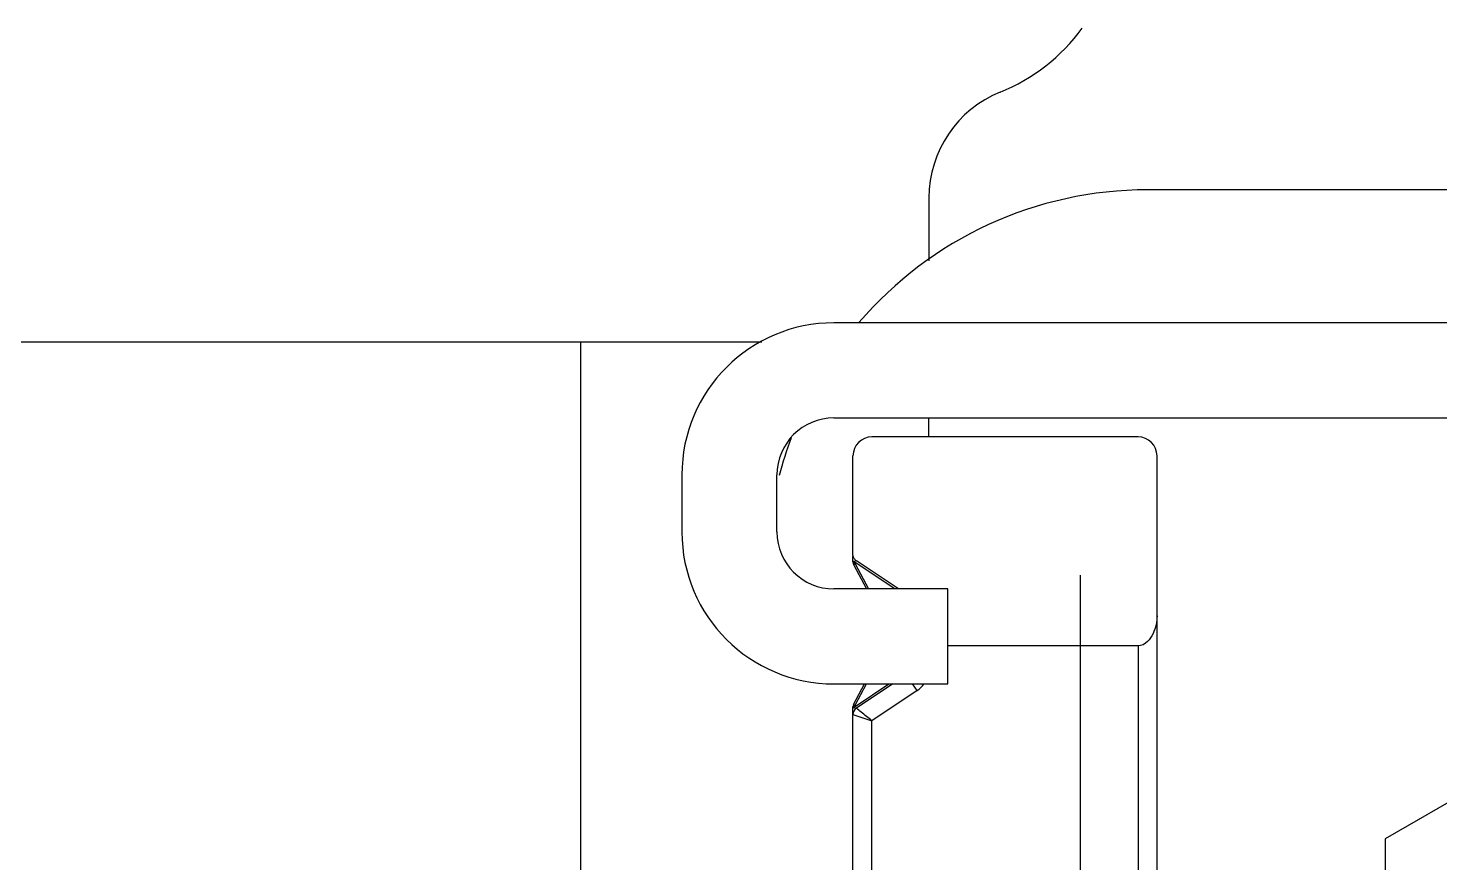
# Model space of a CAD drawing. Extents: x 4995099 to 5303443, y 4627657 to 4889583.
# Drawn here: x 5050160.1 to 5050573.1, y 4765469.1 to 4765713.2 of the extents above; entities that cross this region are included whole.
import ezdxf

# ---------------------------------------------------------------- set-up
doc = ezdxf.new("R2010")
doc.units = 0
doc.header["$LTSCALE"] = 1000
doc.header["$MEASUREMENT"] = 0
doc.layers.get('0').update_dxf_attribs({"color": 4, "linetype": 'CONTINUOUS'})

msp = doc.modelspace()

# ---------------------------------------------------------------- linework, layer by layer
at = {"linetype": 'Continuous'}
for p, q in [((5050955.15, 4765665.95), (5050487.58, 4765665.95)), ((5050423.63, 4765663.62), (5050423.63, 4765645.21)), ((5050762.85, 4765627.03), (5050395.83, 4765627.03)), ((5046179.93, 4765621.46), (5050374.68, 4765621.46)), ((5050321.73, 4765454.64), (5050321.73, 4765621.46)), ((5050395.83, 4765599.22), (5050762.85, 4765599.22)), ((5050423.63, 4765593.66), (5050423.63, 4765599.22)), ((5050484.8, 4765593.66), (5050406.95, 4765593.66)), ((5050401.39, 4765559.03), (5050401.39, 4765588.1)), ((5050490.36, 4765430.93), (5050490.36, 4765588.1)), ((5050351.34, 4765582.54), (5050351.34, 4765565.86)), ((5050379.14, 4765565.86), (5050379.14, 4765582.54)), ((5050401.39, 4765557.06), (5050401.39, 4765558.65)), ((5050401.58, 4765556.27), (5050402.02, 4765556.51)), ((5050401.58, 4765556.27), (5050405.39, 4765549.17)), ((5050401.74, 4765556.63), (5050401.97, 4765556.52)), ((5050413.6, 4765549.17), (5050402.02, 4765556.9)), ((5050402.02, 4765556.51), (5050402.02, 4765556.9)), ((5050402.02, 4765556.51), (5050405.94, 4765549.17)), ((5050414.73, 4765549.17), (5050402.38, 4765557.41)), ((5050467.99, 4765337.82), (5050467.99, 4765553.21)), ((5050690.55, 4765553.14), (5050557.09, 4765476.08)), ((5050429.19, 4765549.17), (5050395.83, 4765549.17)), ((5050429.19, 4765521.37), (5050429.19, 4765549.17)), ((5050484.8, 4765532.49), (5050429.19, 4765532.49)), ((5050484.8, 4765532.49), (5050484.8, 4765427.06)), ((5050395.83, 4765521.37), (5050429.19, 4765521.37)), ((5050401.58, 4765515.38), (5050404.79, 4765521.37)), ((5050402.02, 4765514.76), (5050411.93, 4765521.37)), ((5050402.02, 4765515.15), (5050405.35, 4765521.37)), ((5050413.06, 4765521.37), (5050402.38, 4765514.24)), ((5050420.16, 4765519.42), (5050418.86, 4765521.37)), ((5050420.16, 4765519.42), (5050406.95, 4765510.61)), ((5050401.39, 4765512.42), (5050401.39, 4765514.59)), ((5050402.02, 4765515.15), (5050401.58, 4765515.38)), ((5050401.74, 4765515.03), (5050401.97, 4765515.13)), ((5050402.02, 4765514.76), (5050402.02, 4765515.15)), ((5050401.39, 4765283.88), (5050401.39, 4765512.39)), ((5050401.39, 4765512.39), (5050406.95, 4765510.61)), ((5050406.95, 4765287.45), (5050406.95, 4765510.61)), ((5050557.09, 4765476.08), (5050557.09, 4765321.97))]:
    msp.add_line(p, q, dxfattribs=at)
msp.add_circle((5050690.55, 4765399.03), 133.46, dxfattribs=at)
for centre, radius, start, end in [((5050423.63, 4765746.1), 55.61, 292.0243, 323.7485), ((5050457, 4765663.62), 33.37, 112.0243, 180), ((5050487.58, 4765554.73), 111.22, 90, 139.4173), ((5050395.83, 4765582.54), 44.49, 90, 180), ((5050395.83, 4765582.54), 16.68, 90, 180), ((5050487.58, 4765554.73), 111.22, 159.6685, 165.625), ((5050406.95, 4765588.1), 5.56, 90, 180), ((5050484.8, 4765588.1), 5.56, 0, 90), ((5050395.83, 4765565.86), 44.49, 180, 270), ((5050395.83, 4765565.86), 16.68, 180, 270), ((5050403.05, 4765557.06), 1.67, 180, 208.1839), ((5050402.33, 4765557.72), 1.24, 238.1081, 241.2843), ((5050403.61, 4765559.26), 2.22, 215.4223, 236.3099), ((5050402.69, 4765558.5), 2.11, 249.7941, 251.2334), ((5050415.84, 4765525.9), 7.79, 303.6901, 324.1234), ((5050403.05, 4765514.59), 1.67, 151.8161, 180), ((5050403.61, 4765512.39), 2.22, 123.6901, 180), ((5050402.33, 4765513.94), 1.24, 118.7138, 121.9), ((5050402.69, 4765513.15), 2.11, 108.7744, 110.2094)]:
    msp.add_arc(centre, radius, start, end, dxfattribs=at)
for points in [[(5050401.8, 4765557.97), (5050401.58, 4765558.28), (5050401.39, 4765558.65), (5050401.39, 4765559.03)], [(5050401.39, 4765557.06), (5050401.39, 4765556.9), (5050401.54, 4765556.75), (5050401.68, 4765556.66)], [(5050401.39, 4765514.59), (5050401.39, 4765514.76), (5050401.54, 4765514.91), (5050401.68, 4765514.99)]]:
    msp.add_open_spline(points, degree=3, dxfattribs=at)
for points, knots in [([(5050401.46, 4765557.24), (5050401.44, 4765557.27), (5050401.4, 4765557.34), (5050401.39, 4765557.42), (5050401.39, 4765557.45)], [0, 0, 0, 0, 0.519447, 1, 1, 1, 1]), ([(5050402.02, 4765556.9), (5050401.95, 4765556.92), (5050401.75, 4765557), (5050401.55, 4765557.12), (5050401.46, 4765557.24)], [0, 0, 0, 0, 0.298151, 1, 1, 1, 1]), ([(5050402.02, 4765556.9), (5050401.98, 4765557.08), (5050401.9, 4765557.55), (5050402.29, 4765557.47), (5050402.38, 4765557.41)], [0, 0, 0, 0, 0.652586, 1, 1, 1, 1]), ([(5050490.36, 4765541.32), (5050490.36, 4765540.43), (5050490.16, 4765538.63), (5050489.27, 4765536.01), (5050487.73, 4765533.56), (5050485.81, 4765532.49), (5050484.8, 4765532.49)], [0, 0, 0, 0, 0.235531, 0.478205, 0.731471, 1, 1, 1, 1]), ([(5050401.46, 4765514.41), (5050401.44, 4765514.38), (5050401.4, 4765514.31), (5050401.39, 4765514.24), (5050401.39, 4765514.2)], [0, 0, 0, 0, 0.519543, 1, 1, 1, 1]), ([(5050402.02, 4765514.76), (5050401.95, 4765514.74), (5050401.75, 4765514.66), (5050401.55, 4765514.53), (5050401.46, 4765514.41)], [0, 0, 0, 0, 0.29815, 1, 1, 1, 1]), ([(5050402.38, 4765514.24), (5050402.29, 4765514.19), (5050401.91, 4765514.1), (5050401.98, 4765514.57), (5050402.02, 4765514.76)], [0, 0, 0, 0, 0.346904, 1, 1, 1, 1]), ([(5050406.95, 4765510.61), (5050405.88, 4765511.45), (5050404.32, 4765512.61), (5050402.87, 4765513.92), (5050402.38, 4765514.24)], [0, 0, 0, 0, 0.698346, 1, 1, 1, 1])]:
    msp.add_open_spline(points, degree=3, knots=knots, dxfattribs=at)

doc.saveas('drawing.dxf')
